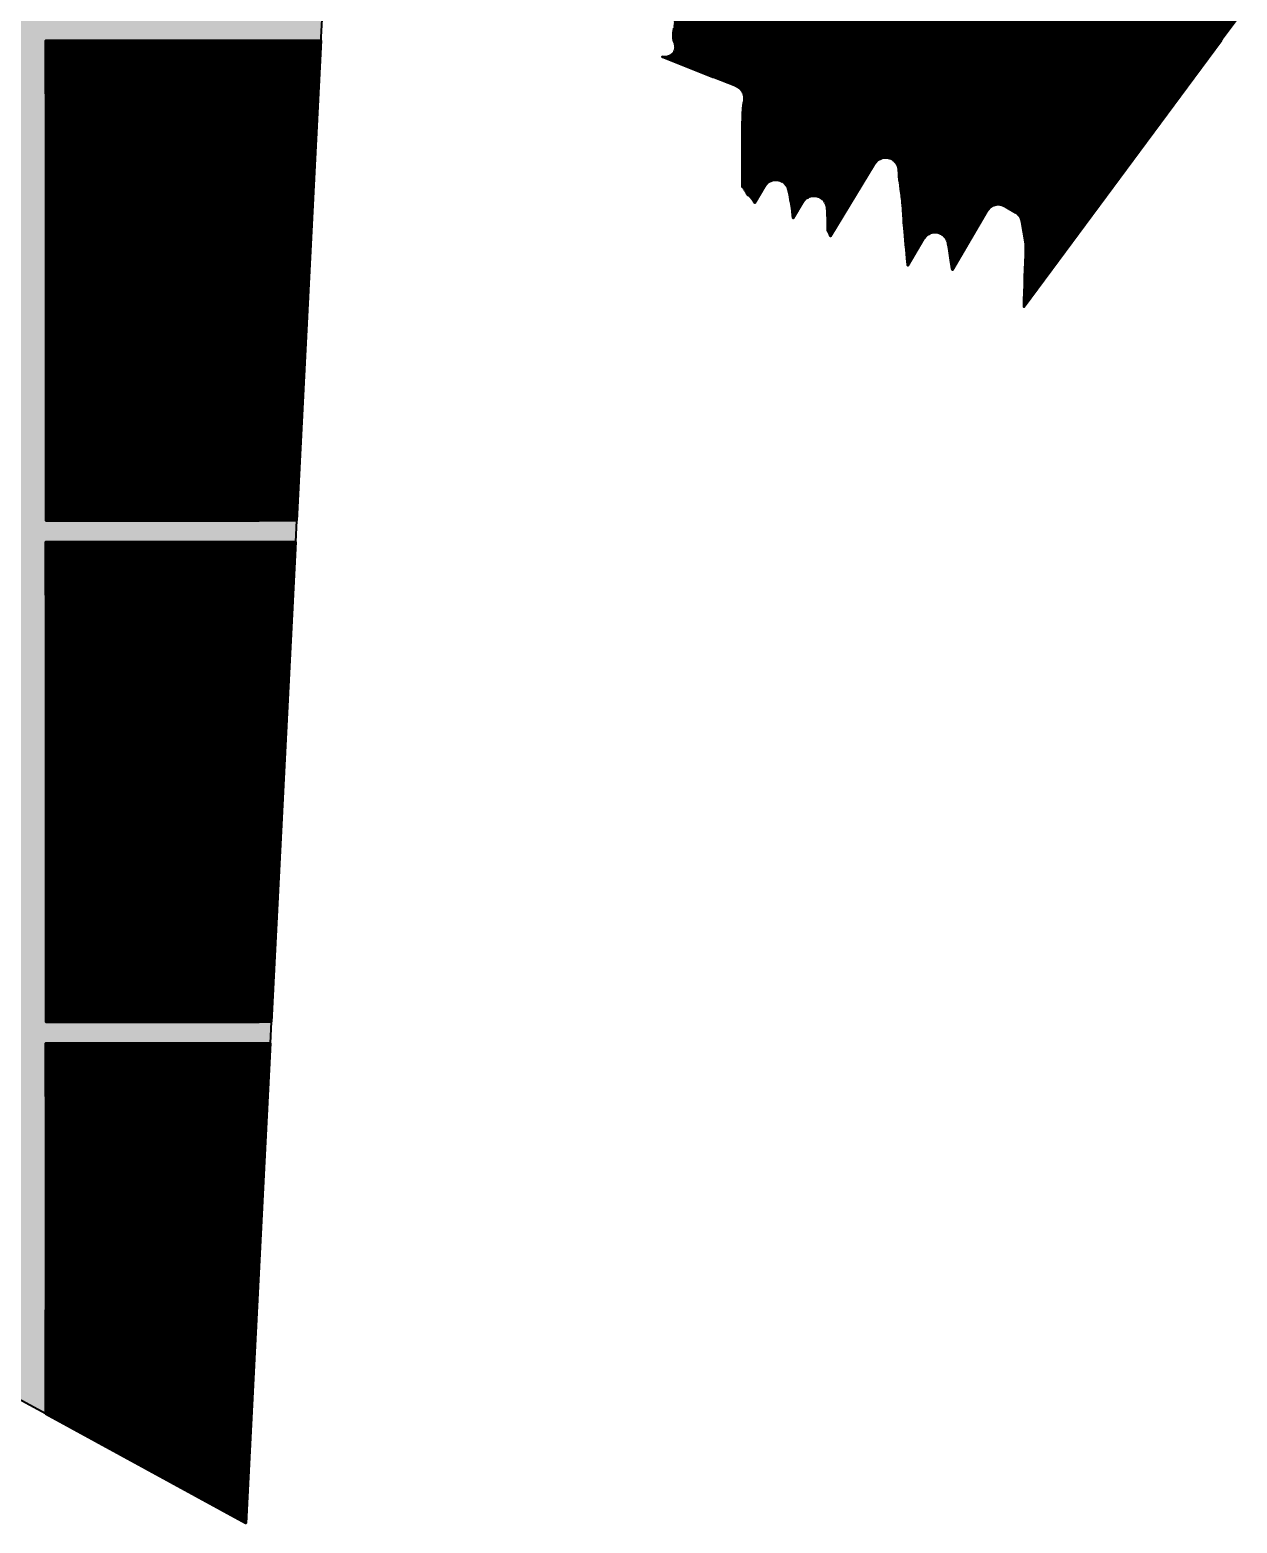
# Model space of a CAD drawing. Header units: metres. Extents: x 729569 to 732684, y 1423763 to 1426117.
# Drawn here: x 731135 to 731588, y 1423763 to 1424323 of the extents above; entities that cross this region are included whole.
import ezdxf

# ---------------------------------------------------------------- set-up
doc = ezdxf.new("R2010")
doc.units = ezdxf.units.M
for name, color, linetype in [('GREEN_AREA', 7, 'Continuous'), ('PARCEL_BORDER', 7, 'Continuous'), ('PARCEL_S', 7, 'Continuous'), ('ROADS_LOCAL', 7, 'Continuous')]:
    doc.layers.add(name, color=color, linetype=linetype)

msp = doc.modelspace()

# ---------------------------------------------------------------- hatches: boundary and pattern name
at = {"layer": 'GREEN_AREA', "true_color": 0x96c896}
h = msp.add_hatch(dxfattribs=at)
h.set_pattern_fill('SOLID')
h.paths.add_polyline_path([(731141.32, 1424298.84), (731141.32, 1424318.84), (731244.39, 1424318.84), (731235.29, 1424138.84), (731221.32, 1424138.84), (731221.32, 1424178.84), (731221.32, 1424218.84), (731221.32, 1424258.84), (731221.32, 1424298.84), (731181.32, 1424298.84), (731141.32, 1424298.84)])
h = msp.add_hatch(dxfattribs=at)
h.set_pattern_fill('SOLID')
h.paths.add_polyline_path([(731376.07, 1424313.57), (731376.28, 1424313.74), (731376.47, 1424313.92), (731376.65, 1424314.12), (731376.7, 1424314.18), (731376.86, 1424314.4), (731377.01, 1424314.64), (731377.04, 1424314.7), (731377.19, 1424315), (731377.29, 1424315.31), (731377.33, 1424315.45), (731377.4, 1424315.75), (731377.44, 1424316.06), (731377.45, 1424316.38), (731377.44, 1424316.61), (731377.42, 1424316.88), (731377.38, 1424317.14), (731377.31, 1424317.4), (731377.2, 1424317.74), (731377.05, 1424318.13), (731376.83, 1424318.59), (731376.72, 1424318.84), (731391.32, 1424318.84), (731391.32, 1424305.13), (731372.35, 1424312.68), (731372.63, 1424312.68), (731372.8, 1424312.68), (731373.5, 1424312.72), (731373.84, 1424312.75), (731374.36, 1424312.84), (731374.64, 1424312.9), (731374.91, 1424312.98), (731375.21, 1424313.09), (731375.46, 1424313.2), (731375.7, 1424313.32), (731375.93, 1424313.47), (731376.07, 1424313.57)])
h = msp.add_hatch(dxfattribs=at)
h.set_pattern_fill('SOLID')
h.paths.add_polyline_path([(731421.4, 1424253.21), (731421.4, 1424253.29), (731421.27, 1424254.58), (731421.25, 1424254.74), (731421.09, 1424255.95), (731421.07, 1424256.08), (731420.84, 1424257.5), (731420.83, 1424257.58), (731420.54, 1424259.16), (731420.54, 1424259.21), (731420.21, 1424260.93), (731420.21, 1424260.96), (731419.92, 1424262.44), (731419.8, 1424262.91), (731419.65, 1424263.37), (731419.44, 1424263.81), (731419.2, 1424264.22), (731418.92, 1424264.61), (731418.6, 1424264.98), (731418.24, 1424265.31), (731417.86, 1424265.6), (731417.45, 1424265.85), (731417.02, 1424266.07), (731416.57, 1424266.24), (731416.1, 1424266.37), (731415.63, 1424266.45), (731415.15, 1424266.49), (731414.67, 1424266.48), (731414.19, 1424266.42), (731413.71, 1424266.32), (731413.25, 1424266.17), (731412.81, 1424265.98), (731412.39, 1424265.75), (731411.99, 1424265.48), (731411.62, 1424265.17), (731411.28, 1424264.82), (731410.98, 1424264.45), (731410.71, 1424264.05), (731407.08, 1424257.93), (731407.01, 1424258.13), (731406.8, 1424258.56), (731406.56, 1424258.97), (731406.28, 1424259.35), (731406.05, 1424259.64), (731405.71, 1424260.02), (731405.33, 1424260.36), (731404.92, 1424260.66), (731404.62, 1424260.85), (731404.51, 1424260.92), (731404.38, 1424261.15), (731404.11, 1424261.66), (731404.09, 1424261.7), (731403.86, 1424262.11), (731403.65, 1424262.46), (731403.53, 1424262.65), (731403.32, 1424262.94), (731403.32, 1424318.84), (731582.02, 1424318.84), (731508.04, 1424218.98), (731508.05, 1424219.11), (731508.13, 1424221.63), (731508.22, 1424224.34), (731508.32, 1424227.17), (731508.41, 1424230.05), (731508.51, 1424232.93), (731508.6, 1424235.74), (731508.69, 1424238.42), (731508.76, 1424240.91), (731508.77, 1424240.92), (731508.79, 1424241.74), (731508.78, 1424242.23), (731508.72, 1424242.71), (731507.38, 1424250.75), (731507.28, 1424251.23), (731507.13, 1424251.69), (731506.94, 1424252.13), (731506.7, 1424252.56), (731506.43, 1424252.96), (731506.12, 1424253.33), (731505.77, 1424253.67), (731505.39, 1424253.97), (731504.99, 1424254.24), (731500.97, 1424256.61), (731500.53, 1424256.84), (731500.08, 1424257.02), (731499.6, 1424257.16), (731499.12, 1424257.25), (731498.63, 1424257.3), (731498.14, 1424257.29), (731497.65, 1424257.24), (731497.17, 1424257.14), (731496.7, 1424256.99), (731496.25, 1424256.8), (731495.82, 1424256.57), (731495.41, 1424256.29), (731495.04, 1424255.98), (731494.69, 1424255.63), (731494.38, 1424255.24), (731494.11, 1424254.83), (731481.2, 1424232.82), (731481.01, 1424234.05), (731481.01, 1424234.06), (731480.63, 1424236.51), (731480.62, 1424236.52), (731480.23, 1424239.06), (731480.23, 1424239.06), (731479.82, 1424241.62), (731479.66, 1424242.64), (731479.56, 1424243.12), (731479.41, 1424243.58), (731479.22, 1424244.03), (731478.99, 1424244.46), (731478.71, 1424244.87), (731478.4, 1424245.24), (731478.05, 1424245.59), (731477.67, 1424245.89), (731477.26, 1424246.16), (731476.83, 1424246.39), (731476.37, 1424246.57), (731475.9, 1424246.71), (731475.42, 1424246.8), (731474.94, 1424246.85), (731474.45, 1424246.85), (731473.96, 1424246.79), (731473.48, 1424246.7), (731473.01, 1424246.55), (731472.56, 1424246.36), (731472.13, 1424246.13), (731471.73, 1424245.86), (731471.35, 1424245.54), (731471, 1424245.2), (731470.7, 1424244.82), (731470.42, 1424244.41), (731464.51, 1424234.47), (731464.47, 1424234.86), (731464.37, 1424235.9), (731464.24, 1424237.22), (731464.09, 1424238.76), (731463.93, 1424240.45), (731463.77, 1424242.2), (731463.6, 1424243.95), (731463.45, 1424245.62), (731463.31, 1424247.15), (731463.2, 1424248.44), (731463.11, 1424249.43), (731463.04, 1424250.46), (731462.98, 1424251.4), (731462.93, 1424252.28), (731462.88, 1424253.14), (731462.84, 1424254), (731462.84, 1424254.02), (731462.79, 1424254.89), (731462.79, 1424254.93), (731462.73, 1424255.84), (731462.72, 1424255.9), (731462.65, 1424256.88), (731462.64, 1424256.94), (731462.55, 1424258.02), (731462.54, 1424258.11), (731462.43, 1424259.19), (731462.42, 1424259.27), (731462.27, 1424260.45), (731462.27, 1424260.5), (731462.1, 1424261.74), (731462.1, 1424261.77), (731461.92, 1424263.04), (731461.92, 1424263.05), (731461.74, 1424264.32), (731461.57, 1424265.55), (731461.42, 1424266.69), (731461.3, 1424267.71), (731461.22, 1424268.55), (731461.18, 1424269.18), (731461.16, 1424269.96), (731461.16, 1424269.96), (731461.14, 1424270.32), (731461.08, 1424270.8), (731460.97, 1424271.27), (731460.81, 1424271.72), (731460.62, 1424272.16), (731460.38, 1424272.58), (731460.1, 1424272.98), (731459.78, 1424273.34), (731459.43, 1424273.68), (731459.05, 1424273.97), (731458.64, 1424274.23), (731458.21, 1424274.45), (731457.76, 1424274.63), (731457.3, 1424274.76), (731456.83, 1424274.85), (731456.34, 1424274.89), (731455.86, 1424274.88), (731455.38, 1424274.83), (731454.91, 1424274.73), (731454.45, 1424274.59), (731454, 1424274.4), (731453.58, 1424274.17), (731453.18, 1424273.91), (731452.8, 1424273.6), (731452.46, 1424273.26), (731452.15, 1424272.88), (731451.88, 1424272.48), (731435.5, 1424245.44), (731435.37, 1424245.84), (731435.19, 1424246.28), (731434.99, 1424246.71), (731434.77, 1424247.13), (731434.55, 1424247.46), (731434.55, 1424247.54), (731434.55, 1424247.92), (731434.55, 1424247.94), (731434.54, 1424248.62), (731434.54, 1424248.65), (731434.53, 1424249.59), (731434.52, 1424249.61), (731434.5, 1424250.75), (731434.5, 1424250.78), (731434.46, 1424252.05), (731434.46, 1424252.09), (731434.41, 1424253.44), (731434.4, 1424253.5), (731434.34, 1424254.86), (731434.33, 1424254.94), (731434.27, 1424255.84), (731434.22, 1424256.32), (731434.11, 1424256.8), (731433.97, 1424257.27), (731433.77, 1424257.72), (731433.54, 1424258.14), (731433.26, 1424258.55), (731432.94, 1424258.92), (731432.59, 1424259.26), (731432.21, 1424259.56), (731431.8, 1424259.83), (731431.37, 1424260.06), (731430.92, 1424260.24), (731430.45, 1424260.37), (731429.97, 1424260.46), (731429.48, 1424260.51), (731428.99, 1424260.5), (731428.51, 1424260.45), (731428.03, 1424260.35), (731427.56, 1424260.21), (731427.11, 1424260.02), (731426.68, 1424259.78), (731426.28, 1424259.51), (731425.9, 1424259.2), (731425.56, 1424258.85), (731425.25, 1424258.47), (731424.98, 1424258.06), (731421.49, 1424252.18), (731421.4, 1424253.21)])
h.paths.add_polyline_path([(731483.32, 1424258.98), (731523.32, 1424258.98), (731523.32, 1424298.98), (731483.32, 1424298.98), (731483.32, 1424258.98)])
h = msp.add_hatch(dxfattribs=at)
h.set_pattern_fill('SOLID')
h.paths.add_polyline_path([(731234.89, 1424130.84), (731225.79, 1423950.84), (731221.32, 1423950.84), (731221.32, 1423990.84), (731221.32, 1424030.84), (731221.32, 1424070.84), (731221.32, 1424110.84), (731181.32, 1424110.84), (731141.32, 1424110.84), (731141.32, 1424130.84), (731234.89, 1424130.84)])
h = msp.add_hatch(dxfattribs=at)
h.set_pattern_fill('SOLID')
h.paths.add_polyline_path([(731181.32, 1423882.84), (731221.32, 1423882.84), (731221.32, 1423922.84), (731181.32, 1423922.84), (731141.32, 1423922.84), (731141.32, 1423942.84), (731225.38, 1423942.84), (731216.28, 1423762.84), (731141.32, 1423803.77), (731141.32, 1423842.84), (731181.32, 1423842.84), (731181.32, 1423882.84)])
at = {"layer": 'PARCEL_S', "true_color": 0xffc8c8}
h = msp.add_hatch(dxfattribs=at)
h.set_pattern_fill('SOLID')
h.paths.add_polyline_path([(731181.32, 1424258.84), (731181.32, 1424298.84), (731141.32, 1424298.84), (731141.32, 1424258.84), (731181.32, 1424258.84)])
h = msp.add_hatch(dxfattribs=at)
h.set_pattern_fill('SOLID')
h.paths.add_polyline_path([(731221.32, 1424258.84), (731221.32, 1424298.84), (731181.32, 1424298.84), (731181.32, 1424258.84), (731221.32, 1424258.84)])
h = msp.add_hatch(dxfattribs=at)
h.set_pattern_fill('SOLID')
h.paths.add_polyline_path([(731523.32, 1424258.98), (731523.32, 1424298.98), (731483.32, 1424298.98), (731483.32, 1424258.98), (731523.32, 1424258.98)])
h = msp.add_hatch(dxfattribs=at)
h.set_pattern_fill('SOLID')
h.paths.add_polyline_path([(731181.32, 1424218.84), (731181.32, 1424258.84), (731141.32, 1424258.84), (731141.32, 1424218.84), (731181.32, 1424218.84)])
h = msp.add_hatch(dxfattribs=at)
h.set_pattern_fill('SOLID')
h.paths.add_polyline_path([(731221.32, 1424218.84), (731221.32, 1424258.84), (731181.32, 1424258.84), (731181.32, 1424218.84), (731221.32, 1424218.84)])
h = msp.add_hatch(dxfattribs=at)
h.set_pattern_fill('SOLID')
h.paths.add_polyline_path([(731181.32, 1424178.84), (731181.32, 1424218.84), (731141.32, 1424218.84), (731141.32, 1424178.84), (731181.32, 1424178.84)])
h = msp.add_hatch(dxfattribs=at)
h.set_pattern_fill('SOLID')
h.paths.add_polyline_path([(731221.32, 1424178.84), (731221.32, 1424218.84), (731181.32, 1424218.84), (731181.32, 1424178.84), (731221.32, 1424178.84)])
h = msp.add_hatch(dxfattribs=at)
h.set_pattern_fill('SOLID')
h.paths.add_polyline_path([(731181.32, 1424138.84), (731181.32, 1424178.84), (731141.32, 1424178.84), (731141.32, 1424138.84), (731181.32, 1424138.84)])
h = msp.add_hatch(dxfattribs=at)
h.set_pattern_fill('SOLID')
h.paths.add_polyline_path([(731221.32, 1424138.84), (731221.32, 1424178.84), (731181.32, 1424178.84), (731181.32, 1424138.84), (731221.32, 1424138.84)])
h = msp.add_hatch(dxfattribs=at)
h.set_pattern_fill('SOLID')
h.paths.add_polyline_path([(731181.32, 1424070.84), (731181.32, 1424110.84), (731141.32, 1424110.84), (731141.32, 1424070.84), (731181.32, 1424070.84)])
h = msp.add_hatch(dxfattribs=at)
h.set_pattern_fill('SOLID')
h.paths.add_polyline_path([(731221.32, 1424070.84), (731221.32, 1424110.84), (731181.32, 1424110.84), (731181.32, 1424070.84), (731221.32, 1424070.84)])
h = msp.add_hatch(dxfattribs=at)
h.set_pattern_fill('SOLID')
h.paths.add_polyline_path([(731181.32, 1424030.84), (731181.32, 1424070.84), (731141.32, 1424070.84), (731141.32, 1424030.84), (731181.32, 1424030.84)])
h = msp.add_hatch(dxfattribs=at)
h.set_pattern_fill('SOLID')
h.paths.add_polyline_path([(731221.32, 1424030.84), (731221.32, 1424070.84), (731181.32, 1424070.84), (731181.32, 1424030.84), (731221.32, 1424030.84)])
h = msp.add_hatch(dxfattribs=at)
h.set_pattern_fill('SOLID')
h.paths.add_polyline_path([(731181.32, 1423990.84), (731181.32, 1424030.84), (731141.32, 1424030.84), (731141.32, 1423990.84), (731181.32, 1423990.84)])
h = msp.add_hatch(dxfattribs=at)
h.set_pattern_fill('SOLID')
h.paths.add_polyline_path([(731221.32, 1423990.84), (731221.32, 1424030.84), (731181.32, 1424030.84), (731181.32, 1423990.84), (731221.32, 1423990.84)])
h = msp.add_hatch(dxfattribs=at)
h.set_pattern_fill('SOLID')
h.paths.add_polyline_path([(731181.32, 1423950.84), (731181.32, 1423990.84), (731141.32, 1423990.84), (731141.32, 1423950.84), (731181.32, 1423950.84)])
h = msp.add_hatch(dxfattribs=at)
h.set_pattern_fill('SOLID')
h.paths.add_polyline_path([(731221.32, 1423950.84), (731221.32, 1423990.84), (731181.32, 1423990.84), (731181.32, 1423950.84), (731221.32, 1423950.84)])
h = msp.add_hatch(dxfattribs=at)
h.set_pattern_fill('SOLID')
h.paths.add_polyline_path([(731181.32, 1423882.84), (731181.32, 1423922.84), (731141.32, 1423922.84), (731141.32, 1423882.84), (731181.32, 1423882.84)])
h = msp.add_hatch(dxfattribs=at)
h.set_pattern_fill('SOLID')
h.paths.add_polyline_path([(731221.32, 1423882.84), (731221.32, 1423922.84), (731181.32, 1423922.84), (731181.32, 1423882.84), (731221.32, 1423882.84)])
h = msp.add_hatch(dxfattribs=at)
h.set_pattern_fill('SOLID')
h.paths.add_polyline_path([(731181.32, 1423842.84), (731181.32, 1423882.84), (731141.32, 1423882.84), (731141.32, 1423842.84), (731181.32, 1423842.84)])
at = {"layer": 'ROADS_LOCAL', "true_color": 0xc8c8c8}
h = msp.add_hatch(dxfattribs=at)
h.set_pattern_fill('SOLID')
h.paths.add_polyline_path([(729819.32, 1424694.84), (729572.75, 1424694.84), (729579.58, 1424702.84), (729819.32, 1424702.84), (729819.32, 1424882.84), (729809.09, 1424882.84), (729816.98, 1424888.6), (729831.32, 1424899.08), (729831.32, 1424890.84), (730081.32, 1424890.84), (730081.32, 1425064.26), (730093.32, 1425070.55), (730093.32, 1424890.84), (730343.32, 1424890.84), (730343.32, 1425070.84), (730093.87, 1425070.84), (730109.13, 1425078.84), (730343.32, 1425078.84), (730343.32, 1425258.84), (730307.28, 1425258.84), (730310.94, 1425266.84), (730343.32, 1425266.84), (730343.32, 1425337.55), (730355.32, 1425363.76), (730355.32, 1425266.84), (730605.32, 1425266.84), (730605.32, 1425446.84), (730371.18, 1425446.84), (730372.43, 1425454.84), (730605.32, 1425454.84), (730605.32, 1425634.84), (730392.06, 1425634.84), (730391.26, 1425642.84), (730605.32, 1425642.84), (730605.32, 1425732.08), (730617.32, 1425726.05), (730617.32, 1425642.84), (730867.32, 1425642.84), (730867.32, 1425822.84), (730759.31, 1425822.84), (730763.85, 1425830.84), (730867.32, 1425830.84), (730867.32, 1425868.02), (730879.32, 1425860.93), (730879.32, 1425830.84), (730930.24, 1425830.84), (730943.78, 1425822.84), (730879.32, 1425822.84), (730879.32, 1425642.84), (731129.32, 1425642.84), (731129.32, 1425713.2), (731141.32, 1425706.11), (731141.32, 1425642.84), (731201.57, 1425642.84), (731196.68, 1425634.84), (731141.32, 1425634.84), (731141.32, 1425544.11), (731130.61, 1425526.56), (731130.37, 1425526.13), (731130.18, 1425525.67), (731130.04, 1425525.2), (731129.94, 1425524.72), (731129.89, 1425524.23), (731129.88, 1425523.74), (731129.93, 1425523.25), (731130.02, 1425522.76), (731130.16, 1425522.29), (731130.35, 1425521.83), (731130.58, 1425521.4), (731130.85, 1425520.99), (731131.17, 1425520.61), (731131.51, 1425520.26), (731131.9, 1425519.94), (731132.31, 1425519.67), (731141.32, 1425514.26), (731141.32, 1425454.84), (731168.5, 1425454.84), (731165.8, 1425446.84), (731141.32, 1425446.84), (731141.32, 1425374.37), (731133.33, 1425350.71), (731133.22, 1425350.34), (731133.14, 1425349.98), (731129.32, 1425328.33), (731129.32, 1425446.84), (730879.32, 1425446.84), (730879.32, 1425266.84), (731118.47, 1425266.84), (731117.06, 1425258.84), (730879.32, 1425258.84), (730879.32, 1425078.84), (731091.21, 1425078.84), (731090.95, 1425070.84), (730879.32, 1425070.84), (730879.32, 1424916.43), (731088.95, 1425010.64), (731088.51, 1424997.28), (730879.32, 1424903.27), (730879.32, 1424890.84), (731084.98, 1424890.84), (731084.71, 1424882.84), (730879.32, 1424882.84), (730879.32, 1424702.84), (731129.32, 1424702.84), (731129.32, 1424740.42), (731141.32, 1424727.94), (731141.32, 1424702.84), (731165.49, 1424702.84), (731173.2, 1424694.84), (731141.32, 1424694.84), (731141.32, 1424514.84), (731252.35, 1424514.84), (731252.03, 1424506.84), (731141.32, 1424506.84), (731141.32, 1424326.84), (731244.73, 1424326.84), (731244.45, 1424320.13), (731244.39, 1424318.84), (731141.32, 1424318.84), (731141.32, 1424138.84), (731235.29, 1424138.84), (731234.89, 1424130.84), (731141.32, 1424130.84), (731141.32, 1423950.84), (731225.79, 1423950.84), (731225.38, 1423942.84), (731141.32, 1423942.84), (731141.32, 1423803.77), (731129.32, 1423810.32), (731129.32, 1423942.84), (730879.32, 1423942.84), (730879.32, 1423932.77), (730867.32, 1423938.37), (730867.32, 1423942.84), (730857.76, 1423942.84), (730840.62, 1423950.84), (730867.32, 1423950.84), (730867.32, 1424130.84), (730617.32, 1424130.84), (730617.32, 1424061.62), (730605.32, 1424067.91), (730605.32, 1424130.84), (730490.23, 1424130.84), (730475.71, 1424138.84), (730605.32, 1424138.84), (730605.32, 1424318.84), (730355.32, 1424318.84), (730355.32, 1424205.16), (730343.32, 1424211.77), (730343.32, 1424318.84), (730169.06, 1424318.84), (730156.14, 1424326.84), (730343.32, 1424326.84), (730343.32, 1424506.84), (730093.32, 1424506.84), (730093.32, 1424365.71), (730081.32, 1424373.14), (730081.32, 1424506.84), (729997.18, 1424506.84), (729920.78, 1424472.5), (729920.34, 1424472.78), (729908.47, 1424480.13), (729967.91, 1424506.84), (729865.35, 1424506.84), (729852.48, 1424514.84), (729985.71, 1424514.84), (730081.32, 1424557.81), (730081.32, 1424694.84), (729831.32, 1424694.84), (729831.32, 1424527.99), (729819.32, 1424535.44), (729819.32, 1424694.84)])
h.paths.add_polyline_path([(730343.32, 1424694.84), (730093.32, 1424694.84), (730093.32, 1424563.2), (730343.32, 1424675.55), (730343.32, 1424694.84)])
h.paths.add_polyline_path([(730355.32, 1424694.84), (730355.32, 1424680.94), (730386.24, 1424694.84), (730355.32, 1424694.84)])
h.paths.add_polyline_path([(730605.32, 1424882.84), (730355.32, 1424882.84), (730355.32, 1424702.84), (730404.04, 1424702.84), (730605.32, 1424793.29), (730605.32, 1424882.84)])
h.paths.add_polyline_path([(730617.32, 1424882.84), (730617.32, 1424798.69), (730804.57, 1424882.84), (730617.32, 1424882.84)])
h.paths.add_polyline_path([(730867.32, 1425070.84), (730617.32, 1425070.84), (730617.32, 1424890.84), (730822.37, 1424890.84), (730867.32, 1424911.04), (730867.32, 1425070.84)])
h.paths.add_polyline_path([(730867.32, 1424890.84), (730867.32, 1424897.88), (730851.65, 1424890.84), (730867.32, 1424890.84)])
h.paths.add_polyline_path([(730617.32, 1424702.84), (730867.32, 1424702.84), (730867.32, 1424882.84), (730833.85, 1424882.84), (730617.32, 1424785.53), (730617.32, 1424702.84)])
h.paths.add_polyline_path([(730605.32, 1424702.84), (730605.32, 1424780.14), (730433.32, 1424702.84), (730605.32, 1424702.84)])
h.paths.add_polyline_path([(730355.32, 1424514.84), (730605.32, 1424514.84), (730605.32, 1424694.84), (730415.51, 1424694.84), (730355.32, 1424667.79), (730355.32, 1424514.84)])
h.paths.add_polyline_path([(730093.32, 1424514.84), (730343.32, 1424514.84), (730343.32, 1424662.39), (730093.32, 1424550.04), (730093.32, 1424514.84)])
h.paths.add_polyline_path([(730081.32, 1424514.84), (730081.32, 1424544.65), (730014.98, 1424514.84), (730081.32, 1424514.84)])
h.paths.add_polyline_path([(730355.32, 1425258.84), (730355.32, 1425078.84), (730605.32, 1425078.84), (730605.32, 1425258.84), (730355.32, 1425258.84)])
h.paths.add_polyline_path([(730355.32, 1425070.84), (730355.32, 1424890.84), (730605.32, 1424890.84), (730605.32, 1425070.84), (730355.32, 1425070.84)])
h.paths.add_polyline_path([(730617.32, 1425634.84), (730617.32, 1425454.84), (730867.32, 1425454.84), (730867.32, 1425634.84), (730617.32, 1425634.84)])
h.paths.add_polyline_path([(730617.32, 1425446.84), (730617.32, 1425266.84), (730867.32, 1425266.84), (730867.32, 1425446.84), (730617.32, 1425446.84)])
h.paths.add_polyline_path([(730617.32, 1425258.84), (730617.32, 1425078.84), (730867.32, 1425078.84), (730867.32, 1425258.84), (730617.32, 1425258.84)])
h.paths.add_polyline_path([(730879.32, 1425634.84), (730879.32, 1425454.84), (731129.32, 1425454.84), (731129.32, 1425634.84), (730879.32, 1425634.84)])
h.paths.add_polyline_path([(731129.32, 1424694.84), (730879.32, 1424694.84), (730879.32, 1424514.84), (731129.32, 1424514.84), (731129.32, 1424694.84)])
h.paths.add_polyline_path([(731129.32, 1424506.84), (730879.32, 1424506.84), (730879.32, 1424326.84), (731129.32, 1424326.84), (731129.32, 1424506.84)])
h.paths.add_polyline_path([(731129.32, 1424318.84), (730879.32, 1424318.84), (730879.32, 1424138.84), (731129.32, 1424138.84), (731129.32, 1424318.84)])
h.paths.add_polyline_path([(731129.32, 1424130.84), (730879.32, 1424130.84), (730879.32, 1423950.84), (731129.32, 1423950.84), (731129.32, 1424130.84)])
h.paths.add_polyline_path([(730867.32, 1424138.84), (730867.32, 1424318.84), (730617.32, 1424318.84), (730617.32, 1424138.84), (730867.32, 1424138.84)])
h.paths.add_polyline_path([(730605.32, 1424326.84), (730605.32, 1424506.84), (730355.32, 1424506.84), (730355.32, 1424326.84), (730605.32, 1424326.84)])
h.paths.add_polyline_path([(730867.32, 1424326.84), (730867.32, 1424506.84), (730617.32, 1424506.84), (730617.32, 1424326.84), (730867.32, 1424326.84)])
h.paths.add_polyline_path([(730867.32, 1424514.84), (730867.32, 1424694.84), (730617.32, 1424694.84), (730617.32, 1424514.84), (730867.32, 1424514.84)])
h.paths.add_polyline_path([(730081.32, 1424702.84), (730081.32, 1424882.84), (729831.32, 1424882.84), (729831.32, 1424702.84), (730081.32, 1424702.84)])
h.paths.add_polyline_path([(730343.32, 1424702.84), (730343.32, 1424882.84), (730093.32, 1424882.84), (730093.32, 1424702.84), (730343.32, 1424702.84)])
h = msp.add_hatch(dxfattribs=at)
h.set_pattern_fill('SOLID')
h.paths.add_polyline_path([(731403.32, 1424326.84), (731587.95, 1424326.84), (731582.02, 1424318.84), (731403.32, 1424318.84), (731403.32, 1424262.94), (731403.25, 1424263.04), (731402.93, 1424263.4), (731402.58, 1424263.72), (731402.38, 1424263.88), (731402.38, 1424264.66), (731402.37, 1424266.61), (731402.37, 1424268.88), (731402.38, 1424271.39), (731402.38, 1424274.05), (731402.39, 1424276.76), (731402.4, 1424279.45), (731402.41, 1424282.01), (731402.42, 1424284.36), (731402.43, 1424286.41), (731402.44, 1424288.07), (731402.45, 1424289.24), (731402.46, 1424289.8), (731402.48, 1424290.51), (731402.51, 1424291.24), (731402.55, 1424291.93), (731402.59, 1424292.55), (731402.63, 1424293.05), (731402.65, 1424293.39), (731402.69, 1424293.73), (731402.72, 1424294.01), (731402.76, 1424294.31), (731402.81, 1424294.67), (731402.86, 1424295.01), (731402.92, 1424295.34), (731402.92, 1424295.37), (731402.99, 1424295.77), (731403.01, 1424295.91), (731403.07, 1424296.34), (731403.12, 1424296.81), (731403.12, 1424297.29), (731403.07, 1424297.76), (731402.98, 1424298.23), (731402.84, 1424298.69), (731402.67, 1424299.13), (731402.45, 1424299.55), (731402.19, 1424299.95), (731401.89, 1424300.32), (731401.57, 1424300.67), (731401.2, 1424300.98), (731400.82, 1424301.25), (731400.4, 1424301.49), (731399.97, 1424301.69), (731391.32, 1424305.13), (731391.32, 1424318.84), (731376.72, 1424318.84), (731376.69, 1424318.91), (731376.64, 1424319.06), (731376.61, 1424319.27), (731376.57, 1424319.63), (731376.54, 1424320.03), (731376.52, 1424320.46), (731376.51, 1424320.96), (731376.51, 1424321.44), (731376.53, 1424321.79), (731376.59, 1424322.48), (731376.7, 1424323.44), (731376.82, 1424324.6), (731376.82, 1424324.61), (731376.96, 1424325.91), (731376.96, 1424325.93), (731377.05, 1424326.84), (731391.32, 1424326.84), (731391.32, 1424343.89), (731391.51, 1424343.54), (731391.54, 1424343.48), (731391.79, 1424343.06), (731391.9, 1424342.88), (731392.08, 1424342.61), (731392.31, 1424342.31), (731392.44, 1424342.16), (731392.62, 1424341.97), (731392.82, 1424341.8), (731392.9, 1424341.73), (731393.11, 1424341.58), (731393.33, 1424341.44), (731393.37, 1424341.42), (731393.72, 1424341.25), (731393.77, 1424341.24), (731394.01, 1424341.15), (731394.26, 1424341.09), (731394.36, 1424341.07), (731394.6, 1424341.03), (731394.85, 1424341.01), (731395.1, 1424341.01), (731395.25, 1424341.02), (731395.57, 1424341.05), (731395.88, 1424341.12), (731395.9, 1424341.12), (731396, 1424341.1), (731396.62, 1424340.95), (731396.69, 1424340.93), (731397.37, 1424340.78), (731397.54, 1424340.75), (731398.17, 1424340.65), (731398.58, 1424340.61), (731399.09, 1424340.6), (731399.37, 1424340.61), (731399.65, 1424340.64), (731400.15, 1424340.72), (731400.48, 1424340.8), (731400.94, 1424340.93), (731401.28, 1424341.05), (731401.71, 1424341.23), (731402.07, 1424341.42), (731402.44, 1424341.63), (731402.65, 1424341.77), (731402.86, 1424341.93), (731403.15, 1424342.18), (731403.32, 1424342.35), (731403.32, 1424326.84)])

# ---------------------------------------------------------------- linework, layer by layer
at = {"layer": 'PARCEL_BORDER', "lineweight": 40, "true_color": 0x323232}
for points in [[(731244.73, 1424326.84), (731244.45, 1424320.13), (731244.39, 1424318.84), (731141.32, 1424318.84), (731141.32, 1424138.84), (731235.29, 1424138.84), (731234.89, 1424130.84), (731141.32, 1424130.84), (731141.32, 1423950.84), (731225.79, 1423950.84), (731225.38, 1423942.84), (731141.32, 1423942.84), (731141.32, 1423803.77), (731129.32, 1423810.32)], [(731587.95, 1424326.84), (731582.02, 1424318.84), (731403.32, 1424318.84), (731403.32, 1424262.94), (731403.25, 1424263.04), (731402.93, 1424263.4), (731402.58, 1424263.72), (731402.38, 1424263.88), (731402.38, 1424264.66), (731402.37, 1424266.61), (731402.37, 1424268.88), (731402.38, 1424271.39), (731402.38, 1424274.05), (731402.39, 1424276.76), (731402.4, 1424279.45), (731402.41, 1424282.01), (731402.42, 1424284.36), (731402.43, 1424286.41), (731402.44, 1424288.07), (731402.45, 1424289.24), (731402.46, 1424289.8), (731402.48, 1424290.51), (731402.51, 1424291.24), (731402.55, 1424291.93), (731402.59, 1424292.55), (731402.63, 1424293.05), (731402.65, 1424293.39), (731402.69, 1424293.73), (731402.72, 1424294.01), (731402.76, 1424294.31), (731402.81, 1424294.67), (731402.86, 1424295.01), (731402.92, 1424295.34), (731402.92, 1424295.37), (731402.99, 1424295.77), (731403.01, 1424295.91), (731403.07, 1424296.34), (731403.12, 1424296.81), (731403.12, 1424297.29), (731403.07, 1424297.76), (731402.98, 1424298.23), (731402.84, 1424298.69), (731402.67, 1424299.13), (731402.45, 1424299.55), (731402.19, 1424299.95), (731401.89, 1424300.32), (731401.57, 1424300.67), (731401.2, 1424300.98), (731400.82, 1424301.25), (731400.4, 1424301.49), (731399.97, 1424301.69), (731391.32, 1424305.13), (731391.32, 1424318.84), (731376.72, 1424318.84), (731376.69, 1424318.91), (731376.64, 1424319.06), (731376.61, 1424319.27), (731376.57, 1424319.63), (731376.54, 1424320.03), (731376.52, 1424320.46), (731376.51, 1424320.96), (731376.51, 1424321.44), (731376.53, 1424321.79), (731376.59, 1424322.48), (731376.7, 1424323.44)]]:
    msp.add_lwpolyline(points, dxfattribs=at)
at = {"layer": 'PARCEL_BORDER', "lineweight": 50, "true_color": 0x326432}
for points in [[(731141.32, 1424298.84), (731141.32, 1424318.84), (731244.39, 1424318.84), (731235.29, 1424138.84), (731221.32, 1424138.84), (731221.32, 1424178.84), (731221.32, 1424218.84), (731221.32, 1424258.84), (731221.32, 1424298.84), (731181.32, 1424298.84), (731141.32, 1424298.84)], [(731376.07, 1424313.57), (731376.28, 1424313.74), (731376.47, 1424313.92), (731376.65, 1424314.12), (731376.7, 1424314.18), (731376.86, 1424314.4), (731377.01, 1424314.64), (731377.04, 1424314.7), (731377.19, 1424315), (731377.29, 1424315.31), (731377.33, 1424315.45), (731377.4, 1424315.75), (731377.44, 1424316.06), (731377.45, 1424316.38), (731377.44, 1424316.61), (731377.42, 1424316.88), (731377.38, 1424317.14), (731377.31, 1424317.4), (731377.2, 1424317.74), (731377.05, 1424318.13), (731376.83, 1424318.59), (731376.72, 1424318.84), (731391.32, 1424318.84), (731391.32, 1424305.13), (731372.35, 1424312.68), (731372.63, 1424312.68), (731372.8, 1424312.68), (731373.5, 1424312.72), (731373.84, 1424312.75), (731374.36, 1424312.84), (731374.64, 1424312.9), (731374.91, 1424312.98), (731375.21, 1424313.09), (731375.46, 1424313.2), (731375.7, 1424313.32), (731375.93, 1424313.47), (731376.07, 1424313.57)], [(731421.4, 1424253.21), (731421.4, 1424253.29), (731421.27, 1424254.58), (731421.25, 1424254.74), (731421.09, 1424255.95), (731421.07, 1424256.08), (731420.84, 1424257.5), (731420.83, 1424257.58), (731420.54, 1424259.16), (731420.54, 1424259.21), (731420.21, 1424260.93), (731420.21, 1424260.96), (731419.92, 1424262.44), (731419.8, 1424262.91), (731419.65, 1424263.37), (731419.44, 1424263.81), (731419.2, 1424264.22), (731418.92, 1424264.61), (731418.6, 1424264.98), (731418.24, 1424265.31), (731417.86, 1424265.6), (731417.45, 1424265.85), (731417.02, 1424266.07), (731416.57, 1424266.24), (731416.1, 1424266.37), (731415.63, 1424266.45), (731415.15, 1424266.49), (731414.67, 1424266.48), (731414.19, 1424266.42), (731413.71, 1424266.32), (731413.25, 1424266.17), (731412.81, 1424265.98), (731412.39, 1424265.75), (731411.99, 1424265.48), (731411.62, 1424265.17), (731411.28, 1424264.82), (731410.98, 1424264.45), (731410.71, 1424264.05), (731407.08, 1424257.93), (731407.01, 1424258.13), (731406.8, 1424258.56), (731406.56, 1424258.97), (731406.28, 1424259.35), (731406.05, 1424259.64), (731405.71, 1424260.02), (731405.33, 1424260.36), (731404.92, 1424260.66), (731404.62, 1424260.85), (731404.51, 1424260.92), (731404.38, 1424261.15), (731404.11, 1424261.66), (731404.09, 1424261.7), (731403.86, 1424262.11), (731403.65, 1424262.46), (731403.53, 1424262.65), (731403.32, 1424262.94), (731403.32, 1424318.84), (731582.02, 1424318.84), (731508.04, 1424218.98), (731508.05, 1424219.11), (731508.13, 1424221.63), (731508.22, 1424224.34), (731508.32, 1424227.17), (731508.41, 1424230.05), (731508.51, 1424232.93), (731508.6, 1424235.74), (731508.69, 1424238.42), (731508.76, 1424240.91), (731508.77, 1424240.92), (731508.79, 1424241.74), (731508.78, 1424242.23), (731508.72, 1424242.71), (731507.38, 1424250.75), (731507.28, 1424251.23), (731507.13, 1424251.69), (731506.94, 1424252.13), (731506.7, 1424252.56), (731506.43, 1424252.96), (731506.12, 1424253.33), (731505.77, 1424253.67), (731505.39, 1424253.97), (731504.99, 1424254.24), (731500.97, 1424256.61), (731500.53, 1424256.84), (731500.08, 1424257.02), (731499.6, 1424257.16), (731499.12, 1424257.25), (731498.63, 1424257.3), (731498.14, 1424257.29), (731497.65, 1424257.24), (731497.17, 1424257.14), (731496.7, 1424256.99), (731496.25, 1424256.8), (731495.82, 1424256.57), (731495.41, 1424256.29), (731495.04, 1424255.98), (731494.69, 1424255.63), (731494.38, 1424255.24), (731494.11, 1424254.83), (731481.2, 1424232.82), (731481.01, 1424234.05), (731481.01, 1424234.06), (731480.63, 1424236.51), (731480.62, 1424236.52), (731480.23, 1424239.06), (731480.23, 1424239.06), (731479.82, 1424241.62), (731479.66, 1424242.64), (731479.56, 1424243.12), (731479.41, 1424243.58), (731479.22, 1424244.03), (731478.99, 1424244.46), (731478.71, 1424244.87), (731478.4, 1424245.24), (731478.05, 1424245.59), (731477.67, 1424245.89), (731477.26, 1424246.16), (731476.83, 1424246.39), (731476.37, 1424246.57), (731475.9, 1424246.71), (731475.42, 1424246.8), (731474.94, 1424246.85), (731474.45, 1424246.85), (731473.96, 1424246.79), (731473.48, 1424246.7), (731473.01, 1424246.55), (731472.56, 1424246.36), (731472.13, 1424246.13), (731471.73, 1424245.86), (731471.35, 1424245.54), (731471, 1424245.2), (731470.7, 1424244.82), (731470.42, 1424244.41), (731464.51, 1424234.47), (731464.47, 1424234.86), (731464.37, 1424235.9), (731464.24, 1424237.22), (731464.09, 1424238.76), (731463.93, 1424240.45), (731463.77, 1424242.2), (731463.6, 1424243.95), (731463.45, 1424245.62), (731463.31, 1424247.15), (731463.2, 1424248.44), (731463.11, 1424249.43), (731463.04, 1424250.46), (731462.98, 1424251.4), (731462.93, 1424252.28), (731462.88, 1424253.14), (731462.84, 1424254), (731462.84, 1424254.02), (731462.79, 1424254.89), (731462.79, 1424254.93), (731462.73, 1424255.84), (731462.72, 1424255.9), (731462.65, 1424256.88), (731462.64, 1424256.94), (731462.55, 1424258.02), (731462.54, 1424258.11), (731462.43, 1424259.19), (731462.42, 1424259.27), (731462.27, 1424260.45), (731462.27, 1424260.5), (731462.1, 1424261.74), (731462.1, 1424261.77), (731461.92, 1424263.04), (731461.92, 1424263.05), (731461.74, 1424264.32), (731461.57, 1424265.55), (731461.42, 1424266.69), (731461.3, 1424267.71), (731461.22, 1424268.55), (731461.18, 1424269.18), (731461.16, 1424269.96), (731461.16, 1424269.96), (731461.14, 1424270.32), (731461.08, 1424270.8), (731460.97, 1424271.27), (731460.81, 1424271.72), (731460.62, 1424272.16), (731460.38, 1424272.58), (731460.1, 1424272.98), (731459.78, 1424273.34), (731459.43, 1424273.68), (731459.05, 1424273.97), (731458.64, 1424274.23), (731458.21, 1424274.45), (731457.76, 1424274.63), (731457.3, 1424274.76), (731456.83, 1424274.85), (731456.34, 1424274.89), (731455.86, 1424274.88), (731455.38, 1424274.83), (731454.91, 1424274.73), (731454.45, 1424274.59), (731454, 1424274.4), (731453.58, 1424274.17), (731453.18, 1424273.91), (731452.8, 1424273.6), (731452.46, 1424273.26), (731452.15, 1424272.88), (731451.88, 1424272.48), (731435.5, 1424245.44), (731435.37, 1424245.84), (731435.19, 1424246.28), (731434.99, 1424246.71), (731434.77, 1424247.13), (731434.55, 1424247.46), (731434.55, 1424247.54), (731434.55, 1424247.92), (731434.55, 1424247.94), (731434.54, 1424248.62), (731434.54, 1424248.65), (731434.53, 1424249.59), (731434.52, 1424249.61), (731434.5, 1424250.75), (731434.5, 1424250.78), (731434.46, 1424252.05), (731434.46, 1424252.09), (731434.41, 1424253.44), (731434.4, 1424253.5), (731434.34, 1424254.86), (731434.33, 1424254.94), (731434.27, 1424255.84), (731434.22, 1424256.32), (731434.11, 1424256.8), (731433.97, 1424257.27), (731433.77, 1424257.72), (731433.54, 1424258.14), (731433.26, 1424258.55), (731432.94, 1424258.92), (731432.59, 1424259.26), (731432.21, 1424259.56), (731431.8, 1424259.83), (731431.37, 1424260.06), (731430.92, 1424260.24), (731430.45, 1424260.37), (731429.97, 1424260.46), (731429.48, 1424260.51), (731428.99, 1424260.5), (731428.51, 1424260.45), (731428.03, 1424260.35), (731427.56, 1424260.21), (731427.11, 1424260.02), (731426.68, 1424259.78), (731426.28, 1424259.51), (731425.9, 1424259.2), (731425.56, 1424258.85), (731425.25, 1424258.47), (731424.98, 1424258.06), (731421.49, 1424252.18), (731421.4, 1424253.21)], [(731234.89, 1424130.84), (731225.79, 1423950.84), (731221.32, 1423950.84), (731221.32, 1423990.84), (731221.32, 1424030.84), (731221.32, 1424070.84), (731221.32, 1424110.84), (731181.32, 1424110.84), (731141.32, 1424110.84), (731141.32, 1424130.84), (731234.89, 1424130.84)], [(731181.32, 1423882.84), (731221.32, 1423882.84), (731221.32, 1423922.84), (731181.32, 1423922.84), (731141.32, 1423922.84), (731141.32, 1423942.84), (731225.38, 1423942.84), (731216.28, 1423762.84), (731141.32, 1423803.77), (731141.32, 1423842.84), (731181.32, 1423842.84), (731181.32, 1423882.84)]]:
    msp.add_lwpolyline(points, close=True, dxfattribs=at)
at = {"layer": 'PARCEL_BORDER', "lineweight": 50, "true_color": 0x323232}
for points in [[(731181.32, 1424258.84), (731181.32, 1424298.84), (731141.32, 1424298.84), (731141.32, 1424258.84), (731181.32, 1424258.84)], [(731221.32, 1424258.84), (731221.32, 1424298.84), (731181.32, 1424298.84), (731181.32, 1424258.84), (731221.32, 1424258.84)], [(731523.32, 1424258.98), (731523.32, 1424298.98), (731483.32, 1424298.98), (731483.32, 1424258.98), (731523.32, 1424258.98)], [(731181.32, 1424218.84), (731181.32, 1424258.84), (731141.32, 1424258.84), (731141.32, 1424218.84), (731181.32, 1424218.84)], [(731221.32, 1424218.84), (731221.32, 1424258.84), (731181.32, 1424258.84), (731181.32, 1424218.84), (731221.32, 1424218.84)], [(731181.32, 1424178.84), (731181.32, 1424218.84), (731141.32, 1424218.84), (731141.32, 1424178.84), (731181.32, 1424178.84)], [(731221.32, 1424178.84), (731221.32, 1424218.84), (731181.32, 1424218.84), (731181.32, 1424178.84), (731221.32, 1424178.84)], [(731181.32, 1424138.84), (731181.32, 1424178.84), (731141.32, 1424178.84), (731141.32, 1424138.84), (731181.32, 1424138.84)], [(731221.32, 1424138.84), (731221.32, 1424178.84), (731181.32, 1424178.84), (731181.32, 1424138.84), (731221.32, 1424138.84)], [(731181.32, 1424070.84), (731181.32, 1424110.84), (731141.32, 1424110.84), (731141.32, 1424070.84), (731181.32, 1424070.84)], [(731221.32, 1424070.84), (731221.32, 1424110.84), (731181.32, 1424110.84), (731181.32, 1424070.84), (731221.32, 1424070.84)], [(731181.32, 1424030.84), (731181.32, 1424070.84), (731141.32, 1424070.84), (731141.32, 1424030.84), (731181.32, 1424030.84)], [(731221.32, 1424030.84), (731221.32, 1424070.84), (731181.32, 1424070.84), (731181.32, 1424030.84), (731221.32, 1424030.84)], [(731181.32, 1423990.84), (731181.32, 1424030.84), (731141.32, 1424030.84), (731141.32, 1423990.84), (731181.32, 1423990.84)], [(731221.32, 1423990.84), (731221.32, 1424030.84), (731181.32, 1424030.84), (731181.32, 1423990.84), (731221.32, 1423990.84)], [(731181.32, 1423950.84), (731181.32, 1423990.84), (731141.32, 1423990.84), (731141.32, 1423950.84), (731181.32, 1423950.84)], [(731221.32, 1423950.84), (731221.32, 1423990.84), (731181.32, 1423990.84), (731181.32, 1423950.84), (731221.32, 1423950.84)], [(731181.32, 1423882.84), (731181.32, 1423922.84), (731141.32, 1423922.84), (731141.32, 1423882.84), (731181.32, 1423882.84)], [(731221.32, 1423882.84), (731221.32, 1423922.84), (731181.32, 1423922.84), (731181.32, 1423882.84), (731221.32, 1423882.84)], [(731181.32, 1423842.84), (731181.32, 1423882.84), (731141.32, 1423882.84), (731141.32, 1423842.84), (731181.32, 1423842.84)]]:
    msp.add_lwpolyline(points, close=True, dxfattribs=at)

doc.saveas('drawing.dxf')
